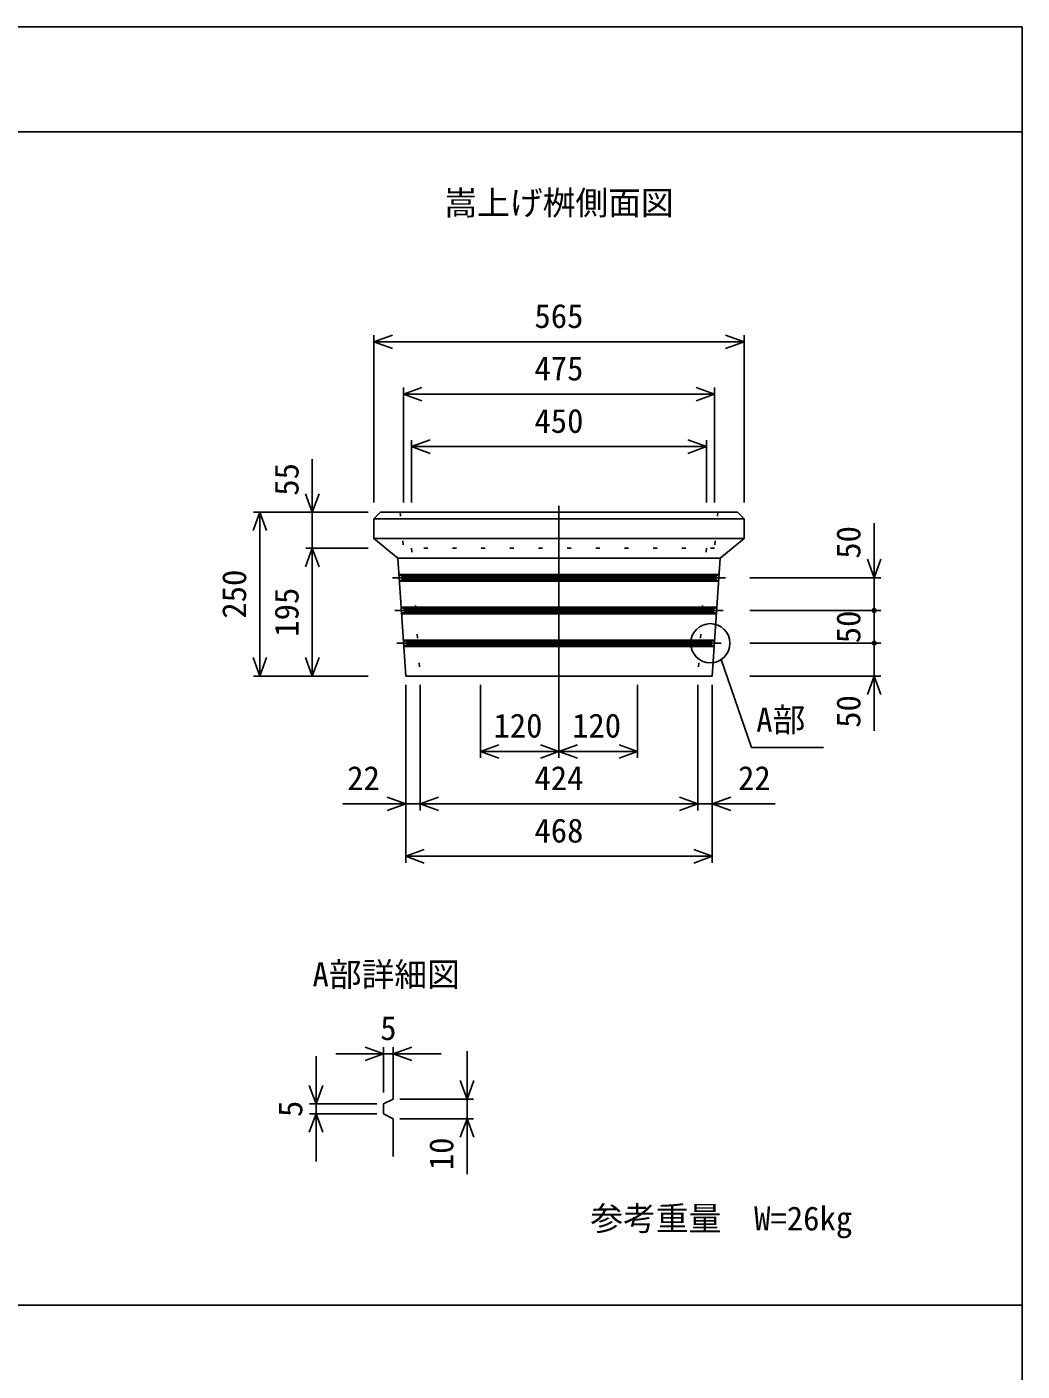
# Model space of a CAD drawing. Units: millimetres, scale not verified. Extents: x -10500 to 10500, y -7425 to 7425.
# Drawn here: x -3669 to -2150, y -4203 to -2152 of the extents above; entities that cross this region are included whole.
import ezdxf
from ezdxf.enums import TextEntityAlignment as Align

# ---------------------------------------------------------------- set-up
doc = ezdxf.new("R2010")
doc.units = ezdxf.units.MM
doc.header["$LTSCALE"] = 25
doc.linetypes.add('DOTTED', pattern=[1.75, 0.25, -1.5])
doc.linetypes.add('LONG_DASHED_DOTTED', pattern=[15.25, 12, -1.5, 0.25, -1.5])
for name, color, linetype, lineweight in [('0-0_CENTER', 7, 'LONG_DASHED_DOTTED', 25), ('0-1_DIM', 7, 'Continuous', 25), ('0-5_OUTLINE', 3, 'Continuous', 25), ('0-6_OUTLINE2', 4, 'DOTTED', 25), ('0-7_TXT', 7, 'Continuous', 25)]:
    doc.layers.add(name, color=color, linetype=linetype, lineweight=lineweight)
doc.styles.add('ＭＳ ゴシック', font='')
doc.styles.get('ＭＳ ゴシック').set_extended_font_data('MS Gothic')

msp = doc.modelspace()

# ---------------------------------------------------------------- linework, layer by layer
at = {"layer": '0-0_CENTER'}
for p, q in [((-2856.85, -2883.24), (-2856.85, -3156)), ((-2856.85, -2992.8), (-3110.87, -2992.8)), ((-2856.85, -2992.8), (-2602.83, -2992.8)), ((-2856.85, -3042.8), (-3107.54, -3042.8)), ((-2856.85, -3042.8), (-2606.16, -3042.8)), ((-2856.85, -3092.8), (-3104.2, -3092.8)), ((-2856.85, -3092.8), (-2609.49, -3092.8))]:
    msp.add_line(p, q, dxfattribs=at)
at = {"layer": '0-1_DIM'}
for p, q in [((-3139.35, -2622.8), (-3139.35, -2877.8)), ((-2574.35, -2622.8), (-2574.35, -2877.8)), ((-3139.35, -2632.8), (-2574.35, -2632.8)), ((-3094.35, -2702.8), (-3094.35, -2877.8)), ((-2619.35, -2702.8), (-2619.35, -2877.8)), ((-3094.35, -2712.8), (-2619.35, -2712.8)), ((-3081.85, -2782.8), (-3081.85, -2877.8)), ((-2631.85, -2782.8), (-2631.85, -2877.8)), ((-3081.85, -2792.8), (-2631.85, -2792.8)), ((-3233.33, -2811.84), (-3233.33, -2892.79)), ((-3323.33, -2892.79), (-3148.33, -2892.79)), ((-3313.33, -3142.79), (-3313.33, -2892.79)), ((-3233.33, -2947.79), (-3233.33, -2892.79)), ((-2375.81, -2909.42), (-2375.81, -2992.79)), ((-3243.33, -2947.79), (-3148.33, -2947.79)), ((-3233.33, -3142.8), (-3233.33, -2947.79)), ((-2365.81, -2992.79), (-2565.36, -2992.79)), ((-2375.81, -2992.79), (-2375.81, -3042.79)), ((-2365.81, -3042.79), (-2565.36, -3042.79)), ((-2375.81, -3042.79), (-2375.81, -3092.79)), ((-2365.81, -3092.79), (-2565.36, -3092.79)), ((-2375.81, -3092.79), (-2375.81, -3142.79)), ((-3323.33, -3142.79), (-3148.33, -3142.79)), ((-3090.85, -3427.8), (-3090.85, -3156)), ((-3068.85, -3347.8), (-3068.85, -3156)), ((-2976.85, -3267.8), (-2976.85, -3156)), ((-2856.85, -3267.8), (-2856.85, -3156)), ((-2736.85, -3267.8), (-2736.85, -3156)), ((-2644.85, -3347.8), (-2644.85, -3156)), ((-2622.85, -3427.8), (-2622.85, -3156)), ((-2365.81, -3142.79), (-2565.36, -3142.79)), ((-2375.81, -3226.16), (-2375.81, -3142.79)), ((-3186.53, -3337.8), (-3090.85, -3337.8)), ((-3090.85, -3337.8), (-3068.85, -3337.8)), ((-3068.85, -3337.8), (-2644.85, -3337.8)), ((-2644.85, -3337.8), (-2622.85, -3337.8)), ((-2527.16, -3337.8), (-2622.85, -3337.8)), ((-3090.85, -3417.8), (-2622.85, -3417.8)), ((-3124.71, -3709.15), (-3124.71, -3778.06)), ((-3227.67, -3795.56), (-3227.67, -3722.69)), ((-3124.71, -3719.15), (-3197.57, -3719.15)), ((-3124.71, -3719.15), (-3109.71, -3719.15)), ((-3109.71, -3719.15), (-3036.84, -3719.15)), ((-2997.21, -3788.06), (-2997.21, -3715.19)), ((-2987.21, -3788.06), (-3099.71, -3788.06)), ((-2997.21, -3818.06), (-2997.21, -3788.06)), ((-3237.67, -3795.56), (-3134.71, -3795.56)), ((-3237.67, -3810.56), (-3134.71, -3810.56)), ((-3227.67, -3810.56), (-3227.67, -3795.56)), ((-3227.67, -3810.56), (-3227.67, -3883.42)), ((-2987.21, -3818.06), (-3099.71, -3818.06)), ((-2997.21, -3818.06), (-2997.21, -3902.76))]:
    msp.add_line(p, q, dxfattribs=at)
for points in [[(-3111.16, -2643.06), (-3139.35, -2632.8), (-3111.16, -2622.53)], [(-2602.54, -2643.06), (-2574.35, -2632.8), (-2602.54, -2622.53)], [(-3066.16, -2723.06), (-3094.35, -2712.8), (-3066.16, -2702.53)], [(-2647.54, -2723.06), (-2619.35, -2712.8), (-2647.54, -2702.53)], [(-3053.66, -2803.06), (-3081.85, -2792.8), (-3053.66, -2782.53)], [(-2660.04, -2803.06), (-2631.85, -2792.8), (-2660.04, -2782.53)], [(-3223.07, -2864.6), (-3233.33, -2892.79), (-3243.59, -2864.6)], [(-3303.07, -2920.99), (-3313.33, -2892.79), (-3323.59, -2920.99)], [(-3223.07, -2975.99), (-3233.33, -2947.79), (-3243.59, -2975.99)], [(-2365.55, -2964.6), (-2375.81, -2992.79), (-2386.07, -2964.6)], [(-3303.07, -3114.6), (-3313.33, -3142.79), (-3323.59, -3114.6)], [(-3223.07, -3114.6), (-3233.33, -3142.8), (-3243.59, -3114.6)], [(-2365.55, -3170.99), (-2375.81, -3142.79), (-2386.07, -3170.99)], [(-2948.66, -3268.06), (-2976.85, -3257.8), (-2948.66, -3247.53)], [(-2976.85, -3257.8), (-2856.85, -3257.8), (-2736.85, -3257.8)], [(-2885.04, -3268.06), (-2856.85, -3257.8), (-2885.04, -3247.53)], [(-2828.66, -3268.06), (-2856.85, -3257.8), (-2828.66, -3247.53)], [(-2765.04, -3268.06), (-2736.85, -3257.8), (-2765.04, -3247.53)], [(-3119.04, -3348.06), (-3090.85, -3337.8), (-3119.04, -3327.53)], [(-3040.66, -3348.06), (-3068.85, -3337.8), (-3040.66, -3327.53)], [(-2673.04, -3348.06), (-2644.85, -3337.8), (-2673.04, -3327.53)], [(-2594.66, -3348.06), (-2622.85, -3337.8), (-2594.66, -3327.53)], [(-3062.66, -3428.06), (-3090.85, -3417.8), (-3062.66, -3407.53)], [(-2651.04, -3428.06), (-2622.85, -3417.8), (-2651.04, -3407.53)], [(-3152.9, -3729.41), (-3124.71, -3719.15), (-3152.9, -3708.89)], [(-3081.52, -3729.41), (-3109.71, -3719.15), (-3081.52, -3708.89)], [(-3217.41, -3767.37), (-3227.67, -3795.56), (-3237.93, -3767.37)], [(-2986.95, -3759.87), (-2997.21, -3788.06), (-3007.47, -3759.87)], [(-3217.41, -3838.75), (-3227.67, -3810.56), (-3237.93, -3838.75)], [(-2986.95, -3846.25), (-2997.21, -3818.06), (-3007.47, -3846.25)]]:
    msp.add_lwpolyline(points, dxfattribs=at)
for centre in [(-2375.81, -3042.79), (-2375.81, -3092.79)]:
    msp.add_circle(centre, 3, dxfattribs=at)
at = {"layer": '0-5_OUTLINE'}
for p, q in [((-3129.35, -2892.8), (-3139.35, -2902.8)), ((-3139.35, -2902.8), (-2574.35, -2902.8)), ((-3139.35, -2902.8), (-3139.35, -2932.8)), ((-2584.35, -2892.8), (-3129.35, -2892.8)), ((-2584.35, -2892.8), (-2574.35, -2902.8)), ((-2574.35, -2902.8), (-2574.35, -2932.8)), ((-2574.35, -2932.8), (-3139.35, -2932.8)), ((-3139.35, -2932.8), (-3102.85, -2962.8)), ((-2610.85, -2962.8), (-2574.35, -2932.8)), ((-3102.85, -2962.8), (-3090.85, -3142.8)), ((-2610.85, -2962.8), (-3102.85, -2962.8)), ((-2610.85, -2962.8), (-2622.85, -3142.8)), ((-3101.18, -2987.8), (-2612.51, -2987.8)), ((-2617.69, -2990.3), (-3096, -2990.3)), ((-2613.18, -2997.79), (-3100.51, -2997.79)), ((-2618.03, -2995.3), (-3095.67, -2995.3)), ((-3097.85, -3037.8), (-2615.85, -3037.8)), ((-2616.51, -3047.79), (-3097.18, -3047.79)), ((-2621.03, -3040.3), (-3092.67, -3040.3)), ((-2621.36, -3045.3), (-3092.34, -3045.3)), ((-3094.51, -3087.8), (-2619.18, -3087.8)), ((-2624.36, -3090.3), (-3089.34, -3090.3)), ((-2624.69, -3095.3), (-3089, -3095.3)), ((-2619.85, -3097.79), (-3093.85, -3097.79)), ((-2622.85, -3142.8), (-3090.85, -3142.8)), ((-3109.71, -3709.02), (-3109.71, -3788.06)), ((-3109.71, -3818.06), (-3109.71, -3875.77))]:
    msp.add_line(p, q, dxfattribs=at)
for points in [[(-3101.18, -2987.8), (-3096, -2990.3), (-3095.67, -2995.3), (-3100.51, -2997.79)], [(-2612.51, -2987.8), (-2617.69, -2990.3), (-2618.03, -2995.3), (-2613.18, -2997.79)], [(-3097.85, -3037.8), (-3092.67, -3040.3), (-3092.34, -3045.3), (-3097.18, -3047.79)], [(-2615.85, -3037.8), (-2621.03, -3040.3), (-2621.36, -3045.3), (-2616.51, -3047.79)], [(-3094.51, -3087.8), (-3089.34, -3090.3), (-3089, -3095.3), (-3093.85, -3097.79)], [(-2619.18, -3087.8), (-2624.36, -3090.3), (-2624.69, -3095.3), (-2619.85, -3097.79)], [(-3109.71, -3788.06), (-3124.71, -3795.56), (-3124.71, -3810.56), (-3109.71, -3818.06)]]:
    msp.add_lwpolyline(points, dxfattribs=at)
at = {"layer": '0-6_OUTLINE2'}
for p, q in [((-3099.35, -2892.8), (-3094.35, -2947.8)), ((-2614.35, -2892.8), (-2619.35, -2947.8)), ((-2619.35, -2947.8), (-3094.35, -2947.8)), ((-3081.85, -2947.8), (-3068.85, -3142.8)), ((-2631.85, -2947.8), (-2644.85, -3142.8))]:
    msp.add_line(p, q, dxfattribs=at)
at = {"layer": '0-7_TXT'}
for p, q in [((-2150, -2152.43), (-8250, -2152.43)), ((-8250, -2312.43), (-2150, -2312.43)), ((-2563.18, -3251.65), (-2609.18, -3117.71)), ((-2563.18, -3251.65), (-2452.92, -3251.65)), ((-8250, -4102.43), (-2150, -4102.43))]:
    msp.add_line(p, q, dxfattribs=at)
msp.add_lwpolyline([(-2150, -2152.43), (-2150, -5552.43), (-8250, -5552.43), (-8250, -2152.43)], dxfattribs=at)
msp.add_circle((-2625.89, -3092.8), 30, dxfattribs=at)

# ---------------------------------------------------------------- texts
at = {"layer": '0-1_DIM', "style": 'ＭＳ ゴシック'}
for s, p in [('565', (-2894.35, -2622.8)), ('475', (-2894.35, -2702.8)), ('450', (-2894.35, -2782.8)), ('120', (-2956.9, -3247.69)), ('120', (-2836.9, -3247.69)), ('22', (-3180.13, -3327.8)), ('424', (-2894.35, -3327.8)), ('22', (-2583.57, -3327.8)), ('468', (-2894.35, -3407.8)), ('5', (-3129.71, -3709.15)), ('参考重量\u3000W=26kg', (-2809.05, -3999.63))]:
    msp.add_text(s, height=36.66, dxfattribs=at).set_placement(p, align=Align.BOTTOM_LEFT)
for s, p in [('55', (-3243.33, -2867.73)), ('50', (-2385.81, -2963.83)), ('250', (-3323.33, -3055.29)), ('195', (-3243.33, -3082.79)), ('50', (-2385.81, -3092.79)), ('50', (-2385.81, -3221.76)), ('5', (-3237.67, -3815.56)), ('10', (-3007.21, -3896.71))]:
    msp.add_text(s, height=36.66, rotation=90, dxfattribs=at).set_placement(p, align=Align.BOTTOM_LEFT)
at = {"layer": '0-7_TXT', "style": 'ＭＳ ゴシック'}
for s, p in [('嵩上げ桝側面図', (-3031.85, -2450.19)), ('A部', (-2555.79, -3238.88)), ('A部詳細図', (-3233.08, -3627.38))]:
    msp.add_text(s, height=36.66, dxfattribs=at).set_placement(p, align=Align.BOTTOM_LEFT)

doc.saveas('drawing.dxf')
